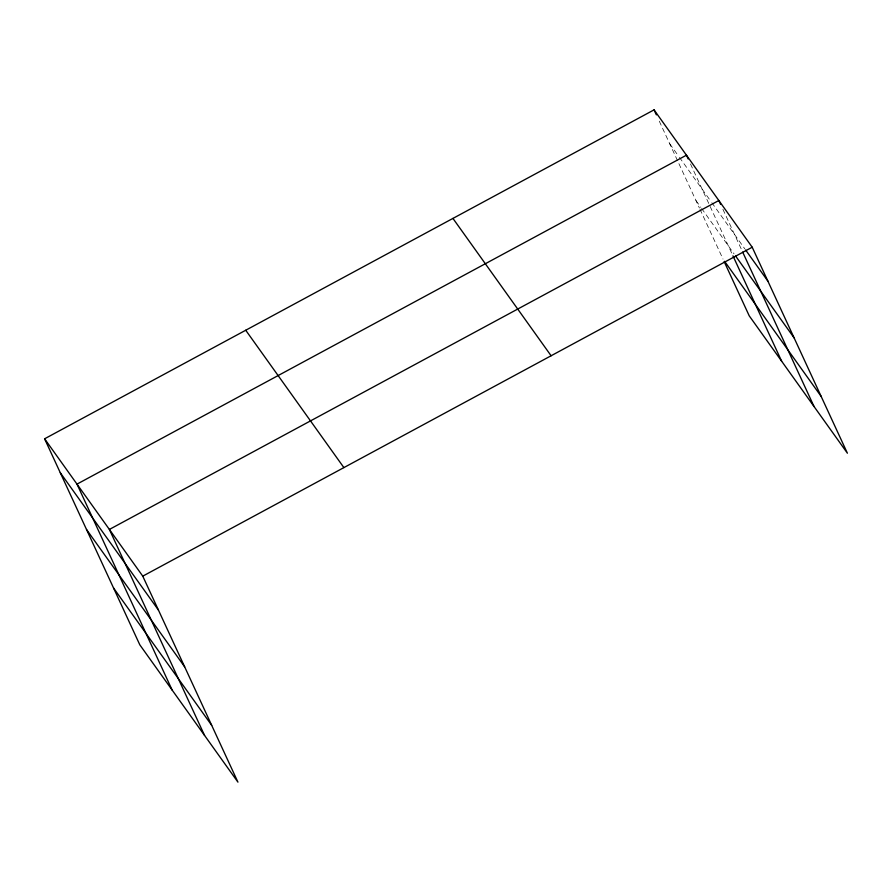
<?xml version="1.0" encoding="UTF-8"?>
<svg xmlns="http://www.w3.org/2000/svg" width="892" height="892" viewBox="0 0 892 892"><rect width="100%" height="100%" fill="white"/><g stroke="black" fill="none" stroke-linecap="round" stroke-linejoin="round"><path stroke-width="0.67" stroke-dasharray="4.46 3.34" d="M669.725 143.768L678.634 156.234M679.448 157.371L711.024 201.57M711.838 202.696L744.842 248.879M695.972 200.555L700.822 207.357M701.636 208.494L734.027 253.819M722.91 209.308L742.099 250.83M690.508 163.972L732.956 255.848M659.277 121.156L699.417 208.026M699.997 209.274L722.999 259.059"/><path stroke-width="1.34" d="M44.6 438.797L142.765 576.154L237.941 782.139L139.788 644.782L44.6 438.797L654.059 109.861L752.212 247.218L847.4 453.203L749.235 315.846L724.17 261.59M142.765 576.154L752.212 247.218M745.634 249.994L767.889 281.125M735.644 256.082L794.125 337.912M724.616 261.334L821.164 396.427M452.935 218.406L551.1 355.763M245.724 330.241L343.877 467.598M60.277 472.704L158.43 610.061M86.513 529.491L184.666 666.848M113.54 587.995L211.705 725.363M720.58 204.279L718.841 200.51L109.381 529.447L204.569 735.443M742.679 252.09L814.028 406.507M688.189 158.954L686.45 155.186L76.991 484.122L172.178 690.118M732.956 255.848L781.637 361.182M654.059 109.861L656.378 114.878"/></g></svg>
